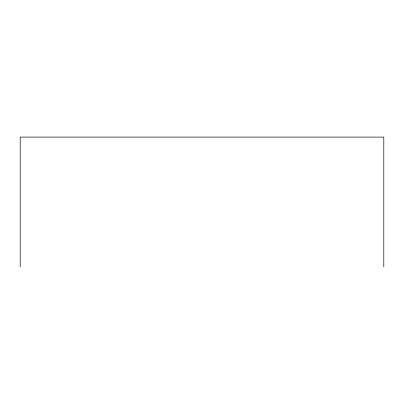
<?xml version="1.0" encoding="UTF-8"?>
<svg xmlns="http://www.w3.org/2000/svg" width="404" height="404" viewBox="0 0 404 404"><rect width="100%" height="100%" fill="white"/><g stroke="black" fill="none" stroke-linecap="round" stroke-linejoin="round"><path stroke-width="0.61" d="M383.8 266.908L383.8 137.092L20.2 137.092L20.2 266.908"/></g></svg>
